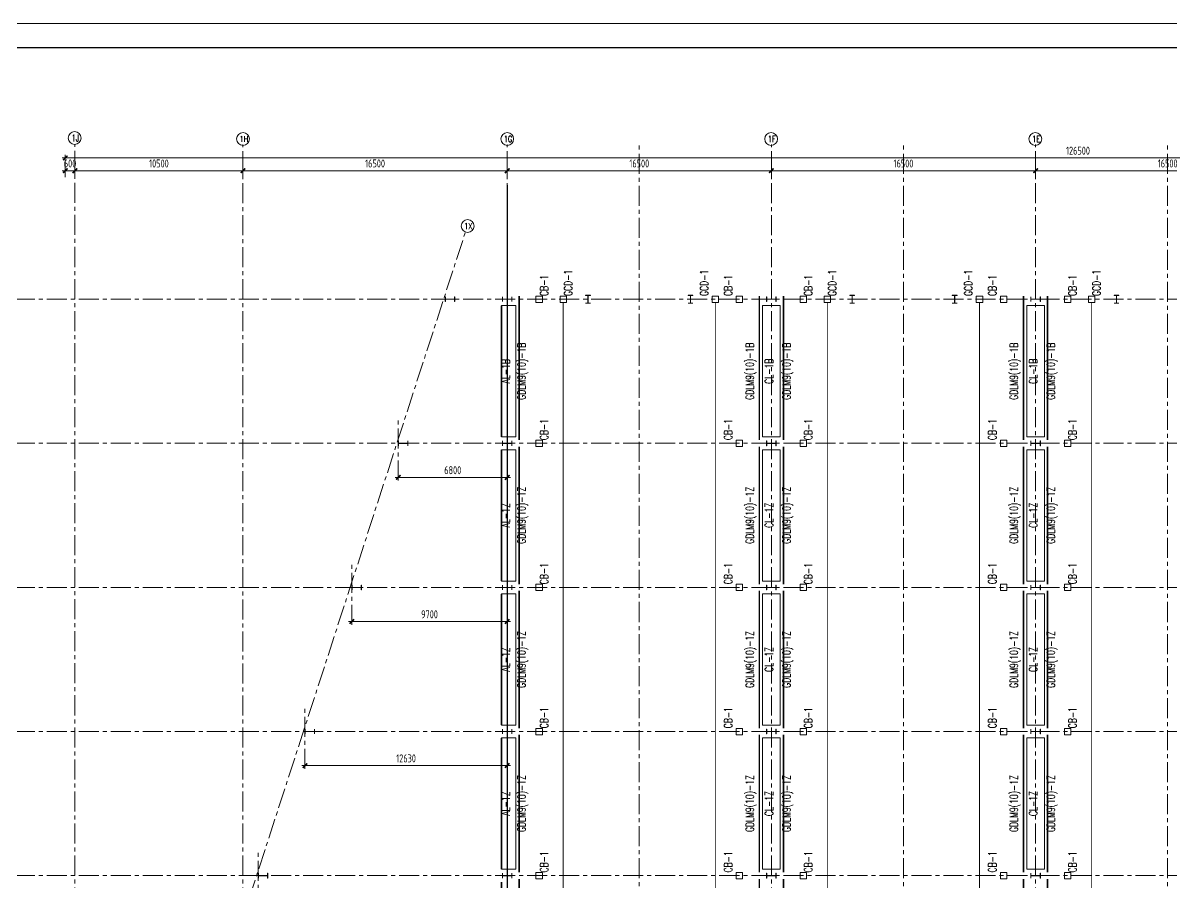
# Model space of a CAD drawing. Extents: x -1201378 to 2367219, y -619313 to 244905.
# Drawn here: x 1287900 to 1359602, y 191252 to 244905 of the extents above; entities that cross this region are included whole.
import ezdxf
from ezdxf.enums import TextEntityAlignment as Align

# ---------------------------------------------------------------- set-up
doc = ezdxf.new("R2010")
doc.units = 0
doc.header["$LTSCALE"] = 1000
doc.linetypes.add('CENTER', pattern=[2, 1.25, -0.25, 0.25, -0.25])
doc.layers.get('0').update_dxf_attribs({"linetype": 'CONTINUOUS'})
doc.layers.get('Defpoints').update_dxf_attribs({"linetype": 'CONTINUOUS'})
doc.layers.add('0-cxFrame', color=155, linetype='CONTINUOUS')
for name, color, linetype, lineweight in [('0-cxText', 131, 'CONTINUOUS', 25), ('S-axis', 111, 'CONTINUOUS', 0), ('S-col', 2, 'CONTINUOUS', 0), ('S-dote', 5, 'CENTER', 0), ('THIN', 7, 'CONTINUOUS', 0), ('吊车梁', 4, 'CONTINUOUS', 0)]:
    doc.layers.add(name, color=color, linetype=linetype, lineweight=lineweight)
doc.styles.add('_TCH_AXIS', font='COMPLEX', dxfattribs={"bigfont": 'GBCBIG'})
doc.styles.add('cx_tuming', font='simhei.ttf')
doc.styles.add('cx_tuqian1', font='')
doc.styles.add('TSSD_Dimension', font='tssdeng.shx', dxfattribs={"width": 0.7, "bigfont": 'hztxt.shx'})
doc.styles.add('TSSD_Rein', font='tj-romans1.shx', dxfattribs={"width": 0.7, "bigfont": 'tj-hztxt.shx'})
doc.styles.add('黑体', font='simhei.ttf', dxfattribs={"width": 0.8})
doc.styles.get('cx_tuqian1').set_extended_font_data('SimSun')
doc.dimstyles.new('TSSD_200_200', dxfattribs={"dimtxt": 500, "dimasz": 200, "dimexe": 200, "dimexo": 500, "dimgap": 200, "dimtad": 1, "dimdec": 0, "dimzin": 0, "dimdsep": 46, "dimtxsty": 'TSSD_Dimension', "dimblk": 'ARCHTICK', "dimcen": 0, "dimdle": 200, "dimclrt": 7, "dimadec": 0, "dimazin": 0, "dimtfac": 1, "dimtdec": 0, "dimtix": 1, "dimtmove": 2, "dimatfit": 3, "dimfxl": 1, "dimtolj": 1, "dimtzin": 0, "dimarcsym": 0})

# ---------------------------------------------------------------- blocks, each defined once
blk = doc.blocks.new('TK22.A0 L(Dragon)')
at = {"layer": '0-cxFrame', "color": 7, "const_width": 0.5}
blk.add_lwpolyline([(0, 0), (-1486, 0), (-1486, 841), (0, 841)], close=True, dxfattribs=at)
at = {"layer": '0-cxFrame', "const_width": 0.5}
blk.add_lwpolyline([(-80, 10), (-1466, 10), (-1466, 831), (-80, 831)], close=True, dxfattribs=at)
at = {"style": '黑体', "flags": 4}
blk.add_attdef('图幅', text='', height=3.3, dxfattribs=at).set_placement((-40, 3), align=Align.RIGHT)
at = {"layer": '0-cxText', "flags": 4}
for tag, height, style, p in [('建设单位', 3.5, 'cx_tuming', (-45, 240)), ('项目名称', 3.5, 'cx_tuming', (-45, 210)), ('子项名称', 3.5, 'cx_tuming', (-45, 180)), ('工程编号', 3.3, 'cx_tuqian1', (-35, 165)), ('图名1', 3.5, 'cx_tuming', (-45, 87)), ('图名2', 3.5, 'cx_tuming', (-45, 79)), ('图名3', 3.5, 'cx_tuming', (-45, 71)), ('出图日期', 3.3, 'cx_tuqian1', (-39, 60)), ('专业', 3.3, 'cx_tuqian1', (-55, 52)), ('图号', 3.3, 'cx_tuqian1', (-55, 44)), ('版次', 3.3, 'cx_tuqian1', (-20, 44))]:
    blk.add_attdef(tag, text='', height=height, dxfattribs=dict(at, style=style)).set_placement(p, align=Align.MIDDLE)
at = {"layer": 'Defpoints', "color": 6, "flags": 4}
for tag, height, style, p in [('tufu', 3.3, '黑体', (-12, 12)), ('dwfname', 4, 'cx_tuqian1', (-80, 3))]:
    blk.add_attdef(tag, text='', height=height, dxfattribs=dict(at, style=style)).set_placement(p, align=Align.RIGHT)
blk = doc.blocks.new('_FZH')
at = {"layer": 'S-col'}
blk.add_lwpolyline([(-0.375, -0.188), (-0.375, 0.187), (-0.36, 0.187), (-0.36, 0.005), (0.36, 0.005), (0.36, 0.187), (0.375, 0.187), (0.375, -0.188), (0.36, -0.188), (0.36, -0.005), (-0.36, -0.005), (-0.36, -0.188)], close=True, dxfattribs=at)
blk = doc.blocks.new('w4234324')
at = {"layer": 'S-col', "xscale": 800.0000000000005, "yscale": 800.0000000000005, "zscale": 800.0000000000005}
for p in [(-230523, 831820), (-226954, 831820), (-210454, 831820), (-193954, 831820), (-233454, 822820), (-226954, 822820), (-210454, 822820), (-193954, 822820), (-236354, 813820), (-226954, 813820), (-210454, 813820), (-193954, 813820), (-239284, 804820), (-226954, 804820), (-210454, 804820), (-193954, 804820), (-242204, 795820), (-226954, 795820), (-210454, 795820), (-193954, 795820)]:
    blk.add_blockref('_FZH', p, dxfattribs=at)
blk = doc.blocks.new('_ArchTick')
at = {"color": 0, "linetype": 'ByBlock', "const_width": 0.5}
blk.add_lwpolyline([(-0.71, -0.71), (0.71, 0.71)], dxfattribs=at)
blk = doc.blocks.new('*D2993')
at = {"layer": 'Defpoints', "color": 0, "transparency": 16777216}
for p in [(-208858, 123054), (-209458, 122147), (-208858, 122147)]:
    blk.add_point(p, dxfattribs=at)
at = {"layer": 'S-axis', "color": 0, "lineweight": -2, "transparency": 16777216}
for p, q in [((-209458, 123054), (-209658, 123054)), ((-209458, 122647), (-209458, 123254)), ((-209458, 123054), (-208858, 123054)), ((-208858, 122647), (-208858, 123254)), ((-208858, 123054), (-208658, 123054))]:
    blk.add_line(p, q, dxfattribs=at)
at = {"layer": 'S-axis', "color": 0, "lineweight": -2, "transparency": 16777216, "xscale": 200, "yscale": 200, "zscale": 200}
blk.add_blockref('_ArchTick', (-209458, 123054), dxfattribs=at)
at = {"layer": 'S-axis', "color": 0, "lineweight": -2, "transparency": 16777216, "xscale": 200, "yscale": 200, "zscale": 200, "rotation": 180}
blk.add_blockref('_ArchTick', (-208858, 123054), dxfattribs=at)
at = {"layer": 'S-axis', "color": 7, "transparency": 16777216, "insert": (-209158, 123504), "char_height": 500, "attachment_point": 5, "style": 'TSSD_Dimension'}
blk.add_mtext('\\A1;600', dxfattribs=at)
blk = doc.blocks.new('*D2994')
at = {"layer": 'Defpoints', "color": 0, "transparency": 16777216}
for p in [(-198358, 123054), (-208858, 122147), (-198358, 122147)]:
    blk.add_point(p, dxfattribs=at)
at = {"layer": 'S-axis', "color": 0, "lineweight": -2, "transparency": 16777216}
for p, q in [((-209058, 123054), (-198158, 123054)), ((-208858, 122647), (-208858, 123254)), ((-198358, 122647), (-198358, 123254))]:
    blk.add_line(p, q, dxfattribs=at)
at = {"layer": 'S-axis', "color": 0, "lineweight": -2, "transparency": 16777216, "xscale": 200, "yscale": 200, "zscale": 200, "rotation": 180}
blk.add_blockref('_ArchTick', (-208858, 123054), dxfattribs=at)
at = {"layer": 'S-axis', "color": 0, "lineweight": -2, "transparency": 16777216, "xscale": 200, "yscale": 200, "zscale": 200}
blk.add_blockref('_ArchTick', (-198358, 123054), dxfattribs=at)
at = {"layer": 'S-axis', "color": 7, "transparency": 16777216, "insert": (-203608, 123504), "char_height": 500, "attachment_point": 5, "style": 'TSSD_Dimension'}
blk.add_mtext('\\A1;10500', dxfattribs=at)
blk = doc.blocks.new('*D2995')
at = {"layer": 'Defpoints', "color": 0, "transparency": 16777216}
for p in [(-181858, 123054), (-198358, 122147), (-181858, 122147)]:
    blk.add_point(p, dxfattribs=at)
at = {"layer": 'S-axis', "color": 0, "lineweight": -2, "transparency": 16777216}
for p, q in [((-198558, 123054), (-181658, 123054)), ((-198358, 122647), (-198358, 123254)), ((-181858, 122647), (-181858, 123254))]:
    blk.add_line(p, q, dxfattribs=at)
at = {"layer": 'S-axis', "color": 0, "lineweight": -2, "transparency": 16777216, "xscale": 200, "yscale": 200, "zscale": 200, "rotation": 180}
blk.add_blockref('_ArchTick', (-198358, 123054), dxfattribs=at)
at = {"layer": 'S-axis', "color": 0, "lineweight": -2, "transparency": 16777216, "xscale": 200, "yscale": 200, "zscale": 200}
blk.add_blockref('_ArchTick', (-181858, 123054), dxfattribs=at)
at = {"layer": 'S-axis', "color": 7, "transparency": 16777216, "insert": (-190108, 123504), "char_height": 500, "attachment_point": 5, "style": 'TSSD_Dimension'}
blk.add_mtext('\\A1;16500', dxfattribs=at)
blk = doc.blocks.new('*D2996')
at = {"layer": 'Defpoints', "color": 0, "transparency": 16777216}
for p in [(-165358, 123054), (-181858, 122147), (-165358, 122147)]:
    blk.add_point(p, dxfattribs=at)
at = {"layer": 'S-axis', "color": 0, "lineweight": -2, "transparency": 16777216}
for p, q in [((-182058, 123054), (-165158, 123054)), ((-181858, 122647), (-181858, 123254)), ((-165358, 122647), (-165358, 123254))]:
    blk.add_line(p, q, dxfattribs=at)
at = {"layer": 'S-axis', "color": 0, "lineweight": -2, "transparency": 16777216, "xscale": 200, "yscale": 200, "zscale": 200, "rotation": 180}
blk.add_blockref('_ArchTick', (-181858, 123054), dxfattribs=at)
at = {"layer": 'S-axis', "color": 0, "lineweight": -2, "transparency": 16777216, "xscale": 200, "yscale": 200, "zscale": 200}
blk.add_blockref('_ArchTick', (-165358, 123054), dxfattribs=at)
at = {"layer": 'S-axis', "color": 7, "transparency": 16777216, "insert": (-173608, 123504), "char_height": 500, "attachment_point": 5, "style": 'TSSD_Dimension'}
blk.add_mtext('\\A1;16500', dxfattribs=at)
blk = doc.blocks.new('*D2997')
at = {"layer": 'Defpoints', "color": 0, "transparency": 16777216}
for p in [(-148858, 123054), (-165358, 122147), (-148858, 122147)]:
    blk.add_point(p, dxfattribs=at)
at = {"layer": 'S-axis', "color": 0, "lineweight": -2, "transparency": 16777216}
for p, q in [((-165558, 123054), (-148658, 123054)), ((-165358, 122647), (-165358, 123254)), ((-148858, 122647), (-148858, 123254))]:
    blk.add_line(p, q, dxfattribs=at)
at = {"layer": 'S-axis', "color": 0, "lineweight": -2, "transparency": 16777216, "xscale": 200, "yscale": 200, "zscale": 200, "rotation": 180}
blk.add_blockref('_ArchTick', (-165358, 123054), dxfattribs=at)
at = {"layer": 'S-axis', "color": 0, "lineweight": -2, "transparency": 16777216, "xscale": 200, "yscale": 200, "zscale": 200}
blk.add_blockref('_ArchTick', (-148858, 123054), dxfattribs=at)
at = {"layer": 'S-axis', "color": 7, "transparency": 16777216, "insert": (-157108, 123504), "char_height": 500, "attachment_point": 5, "style": 'TSSD_Dimension'}
blk.add_mtext('\\A1;16500', dxfattribs=at)
blk = doc.blocks.new('*D2998')
at = {"layer": 'Defpoints', "color": 0, "transparency": 16777216}
for p in [(-132358, 123054), (-148858, 122147), (-132358, 122147)]:
    blk.add_point(p, dxfattribs=at)
at = {"layer": 'S-axis', "color": 0, "lineweight": -2, "transparency": 16777216}
for p, q in [((-149058, 123054), (-132158, 123054)), ((-148858, 122647), (-148858, 123254)), ((-132358, 122647), (-132358, 123254))]:
    blk.add_line(p, q, dxfattribs=at)
at = {"layer": 'S-axis', "color": 0, "lineweight": -2, "transparency": 16777216, "xscale": 200, "yscale": 200, "zscale": 200, "rotation": 180}
blk.add_blockref('_ArchTick', (-148858, 123054), dxfattribs=at)
at = {"layer": 'S-axis', "color": 0, "lineweight": -2, "transparency": 16777216, "xscale": 200, "yscale": 200, "zscale": 200}
blk.add_blockref('_ArchTick', (-132358, 123054), dxfattribs=at)
at = {"layer": 'S-axis', "color": 7, "transparency": 16777216, "insert": (-140608, 123504), "char_height": 500, "attachment_point": 5, "style": 'TSSD_Dimension'}
blk.add_mtext('\\A1;16500', dxfattribs=at)
blk = doc.blocks.new('*D3019')
at = {"layer": 'Defpoints', "color": 0, "transparency": 16777216}
for p in [(-82958, 123854), (-209458, 122247), (-82958, 122247)]:
    blk.add_point(p, dxfattribs=at)
at = {"layer": 'S-axis', "color": 0, "lineweight": -2, "transparency": 16777216}
for p, q in [((-209458, 122747), (-209458, 124054)), ((-82958, 122747), (-82958, 124054)), ((-209658, 123854), (-82758, 123854))]:
    blk.add_line(p, q, dxfattribs=at)
at = {"layer": 'S-axis', "color": 0, "lineweight": -2, "transparency": 16777216, "xscale": 200, "yscale": 200, "zscale": 200, "rotation": 180}
blk.add_blockref('_ArchTick', (-209458, 123854), dxfattribs=at)
at = {"layer": 'S-axis', "color": 0, "lineweight": -2, "transparency": 16777216, "xscale": 200, "yscale": 200, "zscale": 200}
blk.add_blockref('_ArchTick', (-82958, 123854), dxfattribs=at)
at = {"layer": 'S-axis', "color": 7, "transparency": 16777216, "insert": (-146208, 124304), "char_height": 500, "attachment_point": 5, "style": 'TSSD_Dimension'}
blk.add_mtext('\\A1;126500', dxfattribs=at)
blk = doc.blocks.new('*D3035')
at = {"layer": 'Defpoints', "color": 0, "transparency": 16777216}
for p in [(-188658, 104937), (-181858, 104937), (-181858, 103899)]:
    blk.add_point(p, dxfattribs=at)
at = {"layer": 'S-axis', "color": 0, "lineweight": -2, "transparency": 16777216}
for p, q in [((-188658, 104437), (-188658, 103699)), ((-181858, 104437), (-181858, 103699)), ((-188858, 103899), (-181658, 103899))]:
    blk.add_line(p, q, dxfattribs=at)
at = {"layer": 'S-axis', "color": 0, "lineweight": -2, "transparency": 16777216, "xscale": 200, "yscale": 200, "zscale": 200, "rotation": 180}
blk.add_blockref('_ArchTick', (-188658, 103899), dxfattribs=at)
at = {"layer": 'S-axis', "color": 0, "lineweight": -2, "transparency": 16777216, "xscale": 200, "yscale": 200, "zscale": 200}
blk.add_blockref('_ArchTick', (-181858, 103899), dxfattribs=at)
at = {"layer": 'S-axis', "color": 7, "transparency": 16777216, "insert": (-185258, 104349), "char_height": 500, "attachment_point": 5, "style": 'TSSD_Dimension'}
blk.add_mtext('\\A1;6800', dxfattribs=at)
blk = doc.blocks.new('*D3036')
at = {"layer": 'Defpoints', "color": 0, "transparency": 16777216}
for p in [(-191558, 95937), (-181858, 95937), (-181858, 94899)]:
    blk.add_point(p, dxfattribs=at)
at = {"layer": 'S-axis', "color": 0, "lineweight": -2, "transparency": 16777216}
for p, q in [((-191558, 95437), (-191558, 94699)), ((-181858, 95437), (-181858, 94699)), ((-191758, 94899), (-181658, 94899))]:
    blk.add_line(p, q, dxfattribs=at)
at = {"layer": 'S-axis', "color": 0, "lineweight": -2, "transparency": 16777216, "xscale": 200, "yscale": 200, "zscale": 200, "rotation": 180}
blk.add_blockref('_ArchTick', (-191558, 94899), dxfattribs=at)
at = {"layer": 'S-axis', "color": 0, "lineweight": -2, "transparency": 16777216, "xscale": 200, "yscale": 200, "zscale": 200}
blk.add_blockref('_ArchTick', (-181858, 94899), dxfattribs=at)
at = {"layer": 'S-axis', "color": 7, "transparency": 16777216, "insert": (-186708, 95349), "char_height": 500, "attachment_point": 5, "style": 'TSSD_Dimension'}
blk.add_mtext('\\A1;9700', dxfattribs=at)
blk = doc.blocks.new('*D3037')
at = {"layer": 'Defpoints', "color": 0, "transparency": 16777216}
for p in [(-194488, 86937), (-181858, 86937), (-181858, 85899)]:
    blk.add_point(p, dxfattribs=at)
at = {"layer": 'S-axis', "color": 0, "lineweight": -2, "transparency": 16777216}
for p, q in [((-194488, 86437), (-194488, 85699)), ((-181858, 86437), (-181858, 85699)), ((-194688, 85899), (-181658, 85899))]:
    blk.add_line(p, q, dxfattribs=at)
at = {"layer": 'S-axis', "color": 0, "lineweight": -2, "transparency": 16777216, "xscale": 200, "yscale": 200, "zscale": 200, "rotation": 180}
blk.add_blockref('_ArchTick', (-194488, 85899), dxfattribs=at)
at = {"layer": 'S-axis', "color": 0, "lineweight": -2, "transparency": 16777216, "xscale": 200, "yscale": 200, "zscale": 200}
blk.add_blockref('_ArchTick', (-181858, 85899), dxfattribs=at)
at = {"layer": 'S-axis', "color": 7, "transparency": 16777216, "insert": (-188173, 86349), "char_height": 500, "attachment_point": 5, "style": 'TSSD_Dimension'}
blk.add_mtext('\\A1;12630', dxfattribs=at)
blk = doc.blocks.new('1#轴网')
at = {"layer": 'S-axis'}
for centre in [(-208871.4, 125094.1), (-198353.4, 125033.1), (-181853.4, 125033.1), (-165373.4, 125033.1), (-148873.4, 125033.1), (-184329.1, 119599.4)]:
    blk.add_circle(centre, 400, dxfattribs=at)
at = {"layer": 'S-dote'}
for p, q in [((-208858.4, 19038.1), (-208858.4, 124694.3)), ((-198358.5, 19033), (-198358.5, 124689.3)), ((-181858.5, 19033.1), (-181858.5, 124689.3)), ((-173608.5, 18867), (-173608.5, 124689.3)), ((-165358.5, 19033.1), (-165358.5, 124689.3)), ((-157108.5, 18867), (-157108.5, 124689.3)), ((-148858.5, 19032.5), (-148858.5, 124689.3)), ((-140608.5, 18867), (-140608.5, 124689.3)), ((-99358.5, 115027), (-216950.7, 115027)), ((-188658.5, 103697), (-188658.5, 107487)), ((-99358.5, 106027), (-216950.7, 106027)), ((-191558.5, 94697), (-191558.5, 98487)), ((-99358.5, 97027), (-216950.7, 97027)), ((-194488.5, 85697), (-194488.5, 89487)), ((-99358.5, 88027), (-216950.7, 88027)), ((-197408.5, 76697), (-197408.5, 80487)), ((-99358.5, 79027), (-216950.7, 79027))]:
    blk.add_line(p, q, dxfattribs=at)
blk.add_lwpolyline([(-210946, 37609.6), (-184459.5, 119241.7)], dxfattribs=at)
at = {"layer": 'S-axis', "style": '_TCH_AXIS', "width": 0.705882}
for s, height, p in [('1J', 421.66, (-209055.6, 124883.3)), ('1H', 362.68, (-198566.7, 124851.8)), ('1G', 374.97, (-182061.3, 124845.6)), ('1F', 387.75, (-165575.4, 124839.2)), ('1E', 387.75, (-149075.4, 124839.2)), ('1X', 374.97, (-184537.1, 119411.9))]:
    blk.add_text(s, height=height, dxfattribs=at).set_placement(p)
at = {"layer": 'S-axis'}
for p1, p2, distance, picture, middle in [((-209458.5, 122247), (-82958.5, 122247), 1606.7, '*D3019', (-146208.5, 124303.7)), ((-209458.5, 122147), (-208858.4, 122147), 906.7, '*D2993', (-209158.4, 123503.7)), ((-208858.4, 122147), (-198358.5, 122147), 906.7, '*D2994', (-203608.4, 123503.7)), ((-198358.5, 122147), (-181858.5, 122147), 906.7, '*D2995', (-190108.5, 123503.7)), ((-181858.5, 122147), (-165358.5, 122147), 906.7, '*D2996', (-173608.5, 123503.7)), ((-165358.5, 122147), (-148858.5, 122147), 906.7, '*D2997', (-157108.5, 123503.7)), ((-148858.5, 122147), (-132358.5, 122147), 906.7, '*D2998', (-140608.5, 123503.7)), ((-188658.5, 104937), (-181858.5, 104937), -1037.5, '*D3035', (-185258.5, 104349.5)), ((-191558.5, 95937), (-181858.5, 95937), -1037.5, '*D3036', (-186708.5, 95349.5)), ((-194488.5, 86937), (-181858.5, 86937), -1037.5, '*D3037', (-188173.5, 86349.5))]:
    dim = blk.add_aligned_dim(p1=p1, p2=p2, distance=distance, dimstyle='TSSD_200_200', dxfattribs=at)
    dim.commit()
    dim.dimension.update_dxf_attribs({"geometry": picture, "text_midpoint": middle})

msp = doc.modelspace()

# ---------------------------------------------------------------- linework, layer by layer
at = {"layer": 'Defpoints'}
msp.add_lwpolyline([(1318141.5, 234771.8), (1318141.5, 182651.8), (1301641.5, 182651.8), (1301641.5, 134311.8)], dxfattribs=at)
at = {"layer": 'S-col'}
for points in [[(1323341.5, 227401.8), (1323041.5, 227401.8), (1323041.5, 227413.8), (1323187.5, 227413.8), (1323187.5, 227889.8), (1323041.5, 227889.8), (1323041.5, 227901.8), (1323341.5, 227901.8), (1323341.5, 227889.8), (1323195.5, 227889.8), (1323195.5, 227413.8), (1323341.5, 227413.8)], [(1329441.5, 227401.8), (1329741.5, 227401.8), (1329741.5, 227413.8), (1329595.5, 227413.8), (1329595.5, 227889.8), (1329741.5, 227889.8), (1329741.5, 227901.8), (1329441.5, 227901.8), (1329441.5, 227889.8), (1329587.5, 227889.8), (1329587.5, 227413.8), (1329441.5, 227413.8)], [(1339841.5, 227401.8), (1339541.5, 227401.8), (1339541.5, 227413.8), (1339687.5, 227413.8), (1339687.5, 227889.8), (1339541.5, 227889.8), (1339541.5, 227901.8), (1339841.5, 227901.8), (1339841.5, 227889.8), (1339695.5, 227889.8), (1339695.5, 227413.8), (1339841.5, 227413.8)], [(1345941.5, 227401.8), (1346241.5, 227401.8), (1346241.5, 227413.8), (1346095.5, 227413.8), (1346095.5, 227889.8), (1346241.5, 227889.8), (1346241.5, 227901.8), (1345941.5, 227901.8), (1345941.5, 227889.8), (1346087.5, 227889.8), (1346087.5, 227413.8), (1345941.5, 227413.8)], [(1356341.5, 227401.8), (1356041.5, 227401.8), (1356041.5, 227413.8), (1356187.5, 227413.8), (1356187.5, 227889.8), (1356041.5, 227889.8), (1356041.5, 227901.8), (1356341.5, 227901.8), (1356341.5, 227889.8), (1356195.5, 227889.8), (1356195.5, 227413.8), (1356341.5, 227413.8)]]:
    msp.add_lwpolyline(points, close=True, dxfattribs=at)
at = {"layer": '吊车梁', "const_width": 100}
for points in [[(1317791.5, 227251.8), (1317791.5, 219051.8)], [(1318891.5, 227851.8), (1318891.5, 218851.8)], [(1333891.5, 227851.8), (1333891.5, 218851.8)], [(1335391.5, 227851.8), (1335391.5, 218851.8)], [(1350391.5, 227851.8), (1350391.5, 218851.8)], [(1351891.5, 227851.8), (1351891.5, 218851.8)], [(1317791.5, 218251.8), (1317791.5, 210051.8)], [(1318891.5, 218451.8), (1318891.5, 209851.8)], [(1333891.5, 218451.8), (1333891.5, 209851.8)], [(1335391.5, 218451.8), (1335391.5, 209851.8)], [(1350391.5, 218451.8), (1350391.5, 209851.8)], [(1351891.5, 218451.8), (1351891.5, 209851.8)], [(1318891.5, 209451.8), (1318891.5, 200851.8)], [(1333891.5, 209451.8), (1333891.5, 200851.8)], [(1335391.5, 209451.8), (1335391.5, 200851.8)], [(1350391.5, 209451.8), (1350391.5, 200851.8)], [(1351891.5, 209451.8), (1351891.5, 200851.8)], [(1317791.5, 209251.8), (1317791.5, 201051.8)], [(1317791.5, 200251.8), (1317791.5, 192051.8)], [(1318891.5, 200451.8), (1318891.5, 191851.8)], [(1333891.5, 200451.8), (1333891.5, 191851.8)], [(1335391.5, 200451.8), (1335391.5, 191851.8)], [(1350391.5, 200451.8), (1350391.5, 191851.8)], [(1351891.5, 200451.8), (1351891.5, 191851.8)], [(1318891.5, 191451.8), (1318891.5, 182851.8)], [(1333891.5, 191451.8), (1333891.5, 182851.8)], [(1335391.5, 191451.8), (1335391.5, 182851.8)], [(1350391.5, 191451.8), (1350391.5, 182851.8)], [(1351891.5, 191451.8), (1351891.5, 182851.8)], [(1317791.5, 191251.8), (1317791.5, 183051.8)]]:
    msp.add_lwpolyline(points, dxfattribs=at)
at = {"layer": '吊车梁'}
for points in [[(1319941.5, 227451.8), (1319941.5, 227851.8), (1320341.5, 227851.8), (1320341.5, 227451.8)], [(1321441.5, 227451.8), (1321441.5, 227851.8), (1321841.5, 227851.8), (1321841.5, 227451.8)], [(1331341.5, 227451.8), (1331341.5, 227851.8), (1330941.5, 227851.8), (1330941.5, 227451.8)], [(1332841.5, 227451.8), (1332841.5, 227851.8), (1332441.5, 227851.8), (1332441.5, 227451.8)], [(1336441.5, 227451.8), (1336441.5, 227851.8), (1336841.5, 227851.8), (1336841.5, 227451.8)], [(1337941.5, 227451.8), (1337941.5, 227851.8), (1338341.5, 227851.8), (1338341.5, 227451.8)], [(1347841.5, 227451.8), (1347841.5, 227851.8), (1347441.5, 227851.8), (1347441.5, 227451.8)], [(1349341.5, 227451.8), (1349341.5, 227851.8), (1348941.5, 227851.8), (1348941.5, 227451.8)], [(1352941.5, 227451.8), (1352941.5, 227851.8), (1353341.5, 227851.8), (1353341.5, 227451.8)], [(1354441.5, 227451.8), (1354441.5, 227851.8), (1354841.5, 227851.8), (1354841.5, 227451.8)], [(1317791.5, 227251.8), (1317791.5, 219051.8), (1318691.5, 219051.8), (1318691.5, 227251.8)], [(1334091.5, 227251.8), (1334091.5, 219051.8), (1335191.5, 219051.8), (1335191.5, 227251.8)], [(1350591.5, 227251.8), (1350591.5, 219051.8), (1351691.5, 219051.8), (1351691.5, 227251.8)], [(1319941.5, 218451.8), (1319941.5, 218851.8), (1320341.5, 218851.8), (1320341.5, 218451.8)], [(1332841.5, 218451.8), (1332841.5, 218851.8), (1332441.5, 218851.8), (1332441.5, 218451.8)], [(1336441.5, 218451.8), (1336441.5, 218851.8), (1336841.5, 218851.8), (1336841.5, 218451.8)], [(1349341.5, 218451.8), (1349341.5, 218851.8), (1348941.5, 218851.8), (1348941.5, 218451.8)], [(1352941.5, 218451.8), (1352941.5, 218851.8), (1353341.5, 218851.8), (1353341.5, 218451.8)], [(1317791.5, 218251.8), (1317791.5, 210051.8), (1318691.5, 210051.8), (1318691.5, 218251.8)], [(1334091.5, 218251.8), (1334091.5, 210051.8), (1335191.5, 210051.8), (1335191.5, 218251.8)], [(1350591.5, 218251.8), (1350591.5, 210051.8), (1351691.5, 210051.8), (1351691.5, 218251.8)], [(1319941.5, 209451.8), (1319941.5, 209851.8), (1320341.5, 209851.8), (1320341.5, 209451.8)], [(1332841.5, 209451.8), (1332841.5, 209851.8), (1332441.5, 209851.8), (1332441.5, 209451.8)], [(1336441.5, 209451.8), (1336441.5, 209851.8), (1336841.5, 209851.8), (1336841.5, 209451.8)], [(1349341.5, 209451.8), (1349341.5, 209851.8), (1348941.5, 209851.8), (1348941.5, 209451.8)], [(1352941.5, 209451.8), (1352941.5, 209851.8), (1353341.5, 209851.8), (1353341.5, 209451.8)], [(1317791.5, 209251.8), (1317791.5, 201051.8), (1318691.5, 201051.8), (1318691.5, 209251.8)], [(1334091.5, 209251.8), (1334091.5, 201051.8), (1335191.5, 201051.8), (1335191.5, 209251.8)], [(1350591.5, 209251.8), (1350591.5, 201051.8), (1351691.5, 201051.8), (1351691.5, 209251.8)], [(1319941.5, 200451.8), (1319941.5, 200851.8), (1320341.5, 200851.8), (1320341.5, 200451.8)], [(1332841.5, 200451.8), (1332841.5, 200851.8), (1332441.5, 200851.8), (1332441.5, 200451.8)], [(1336441.5, 200451.8), (1336441.5, 200851.8), (1336841.5, 200851.8), (1336841.5, 200451.8)], [(1349341.5, 200451.8), (1349341.5, 200851.8), (1348941.5, 200851.8), (1348941.5, 200451.8)], [(1352941.5, 200451.8), (1352941.5, 200851.8), (1353341.5, 200851.8), (1353341.5, 200451.8)], [(1317791.5, 200251.8), (1317791.5, 192051.8), (1318691.5, 192051.8), (1318691.5, 200251.8)], [(1334091.5, 200251.8), (1334091.5, 192051.8), (1335191.5, 192051.8), (1335191.5, 200251.8)], [(1350591.5, 200251.8), (1350591.5, 192051.8), (1351691.5, 192051.8), (1351691.5, 200251.8)], [(1319941.5, 191451.8), (1319941.5, 191851.8), (1320341.5, 191851.8), (1320341.5, 191451.8)], [(1332841.5, 191451.8), (1332841.5, 191851.8), (1332441.5, 191851.8), (1332441.5, 191451.8)], [(1336441.5, 191451.8), (1336441.5, 191851.8), (1336841.5, 191851.8), (1336841.5, 191451.8)], [(1349341.5, 191451.8), (1349341.5, 191851.8), (1348941.5, 191851.8), (1348941.5, 191451.8)], [(1352941.5, 191451.8), (1352941.5, 191851.8), (1353341.5, 191851.8), (1353341.5, 191451.8)]]:
    msp.add_lwpolyline(points, close=True, dxfattribs=at)
at = {"layer": '吊车梁', "color": 6, "const_width": 50}
for points in [[(1321641.5, 137851.8), (1321641.5, 227451.8)], [(1331141.5, 137851.8), (1331141.5, 227451.8)], [(1338141.5, 137851.8), (1338141.5, 227451.8)], [(1347641.5, 137851.8), (1347641.5, 227451.8)], [(1354641.5, 137851.8), (1354641.5, 227451.8)]]:
    msp.add_lwpolyline(points, dxfattribs=at)

# ---------------------------------------------------------------- block references
at = {"layer": '0-cxFrame', "xscale": 150, "yscale": 150, "zscale": 150}
msp.add_blockref('TK22.A0 L(Dragon)', (1467181.8, 118717.3), dxfattribs=at)
at = {"layer": 'S-axis'}
msp.add_blockref('1#轴网', (1500000, 112624.8), dxfattribs=at)
at = {"layer": 'S-col'}
msp.add_blockref('w4234324', (1545095.7, -604168.2), dxfattribs=at)

# ---------------------------------------------------------------- texts
at = {"layer": 'THIN', "style": 'TSSD_Rein', "width": 0.7}
for s, p in [('CB-1', (1320845.4, 227851.8)), ('GCD-1', (1322345.4, 227851.8)), ('GCD-1', (1330841.5, 227851.8)), ('CB-1', (1332341.5, 227851.8)), ('CB-1', (1337345.4, 227851.8)), ('GCD-1', (1338845.4, 227851.8)), ('GCD-1', (1347341.5, 227851.8)), ('CB-1', (1348841.5, 227851.8)), ('CB-1', (1353845.4, 227851.8)), ('GCD-1', (1355345.4, 227851.8)), ('CB-1', (1320845.4, 218851.8)), ('CB-1', (1332341.5, 218851.8)), ('CB-1', (1337345.4, 218851.8)), ('CB-1', (1348841.5, 218851.8)), ('CB-1', (1353845.4, 218851.8)), ('CB-1', (1320845.4, 209851.8)), ('CB-1', (1332341.5, 209851.8)), ('CB-1', (1337345.4, 209851.8)), ('CB-1', (1348841.5, 209851.8)), ('CB-1', (1353845.4, 209851.8)), ('CB-1', (1320845.4, 200851.8)), ('CB-1', (1332341.5, 200851.8)), ('CB-1', (1337345.4, 200851.8)), ('CB-1', (1348841.5, 200851.8)), ('CB-1', (1353845.4, 200851.8)), ('CB-1', (1320845.4, 191851.8)), ('CB-1', (1332341.5, 191851.8)), ('CB-1', (1337345.4, 191851.8)), ('CB-1', (1348841.5, 191851.8)), ('CB-1', (1353845.4, 191851.8))]:
    msp.add_text(s, height=500, rotation=90, dxfattribs=at).set_placement(p, align=Align.BOTTOM_LEFT)
for s, p in [('GDLM9(10)-1B', (1319437.7, 223151.8)), ('GDLM9(10)-1B', (1333691.5, 223151.8)), ('GDLM9(10)-1B', (1335995.4, 223151.8)), ('GDLM9(10)-1B', (1350191.5, 223151.8)), ('GDLM9(10)-1B', (1352495.4, 223151.8)), ('AL-1B', (1318449.1, 223151.8)), ('CL-1B', (1334893.4, 223151.8)), ('CL-1B', (1351393.4, 223151.8)), ('GDLM9(10)-1Z', (1319437.7, 214151.8)), ('GDLM9(10)-1Z', (1333691.5, 214151.8)), ('GDLM9(10)-1Z', (1335995.4, 214151.8)), ('GDLM9(10)-1Z', (1350191.5, 214151.8)), ('GDLM9(10)-1Z', (1352495.4, 214151.8)), ('AL-1Z', (1318449.1, 214151.8)), ('CL-1Z', (1334893.4, 214151.8)), ('CL-1Z', (1351393.4, 214151.8)), ('GDLM9(10)-1Z', (1319437.7, 205151.8)), ('GDLM9(10)-1Z', (1333691.5, 205151.8)), ('GDLM9(10)-1Z', (1335995.4, 205151.8)), ('GDLM9(10)-1Z', (1350191.5, 205151.8)), ('GDLM9(10)-1Z', (1352495.4, 205151.8)), ('AL-1Z', (1318449.1, 205151.8)), ('CL-1Z', (1334893.4, 205151.8)), ('CL-1Z', (1351393.4, 205151.8)), ('GDLM9(10)-1Z', (1319437.7, 196151.8)), ('GDLM9(10)-1Z', (1333691.5, 196151.8)), ('GDLM9(10)-1Z', (1335995.4, 196151.8)), ('GDLM9(10)-1Z', (1350191.5, 196151.8)), ('GDLM9(10)-1Z', (1352495.4, 196151.8)), ('AL-1Z', (1318449.1, 196151.8)), ('CL-1Z', (1334893.4, 196151.8)), ('CL-1Z', (1351393.4, 196151.8))]:
    msp.add_text(s, height=500, rotation=90, dxfattribs=at).set_placement(p, align=Align.BOTTOM_CENTER)

doc.saveas('drawing.dxf')
